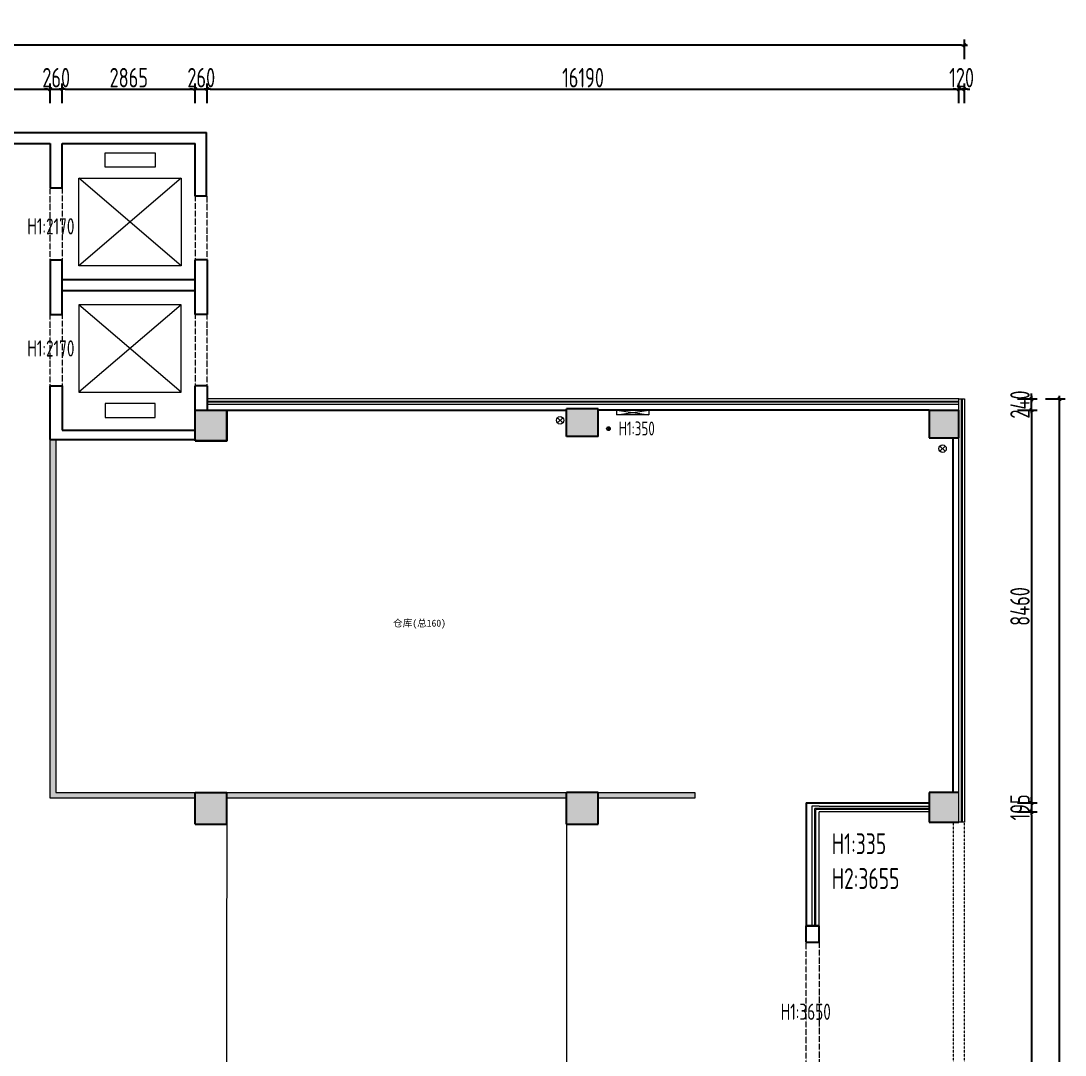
# Model space of a CAD drawing. Header units: millimetres. Extents: x 591722 to 1211798, y -167163 to 126727.
# Drawn here: x 631162 to 653658, y 104447 to 126727 of the extents above; entities that cross this region are included whole.
import ezdxf

# ---------------------------------------------------------------- set-up
doc = ezdxf.new("R2010")
doc.units = ezdxf.units.MM
doc.header["$LTSCALE"] = 0.5
doc.header["$PDMODE"] = 35
doc.linetypes.add('ACAD_ISO03W100', pattern=[30, 12, -18])
doc.linetypes.add('HIDDEN', pattern=[0.375, 0.25, -0.125])
doc.layers.get('Defpoints').update_dxf_attribs({"color": 8})
for name, color, linetype in [('COL-FILL', 8, 'Continuous'), ('COLUMN', 4, 'Continuous'), ('DOOR', 60, 'Continuous'), ('DOTE', 136, 'Continuous'), ('EL-TEXT', 50, 'Continuous'), ('FF-PLANTS', 86, 'Continuous'), ('FF-TEXT', 50, 'Continuous'), ('RC-FIN', 30, 'Continuous'), ('RC-TEXT', 50, 'Continuous')]:
    doc.layers.add(name, color=color, linetype=linetype)
doc.layers.add('WALL', color=160, linetype='Continuous', lineweight=20)
doc.layers.add('WINDOW', color=12, linetype='Continuous', lineweight=9)
doc.styles.add('CCD-DIM', font='archs.shx', dxfattribs={"width": 0.8})
doc.styles.add('CCD_DIM', font='archs.shx', dxfattribs={"width": 0.8})
doc.styles.add('宋体', font='NSimSun.ttf')
doc.dimstyles.new('CCD_DIM_60', dxfattribs={"dimscale": 60, "dimtxt": 7, "dimasz": 1, "dimexe": 2, "dimexo": 2, "dimtad": 1, "dimdec": 0, "dimdsep": 46, "dimtxsty": 'CCD_DIM', "dimblk1": 'CCD', "dimblk2": 'CCD', "dimsah": 1, "dimcen": 0.3, "dimclrd": 44, "dimclre": 44, "dimclrt": 50, "dimadec": 1, "dimazin": 2, "dimtfac": 1, "dimtdec": 0, "dimtix": 1, "dimtmove": 2, "dimatfit": 3, "dimfxl": 5, "dimfxlon": 1, "dimtolj": 1, "dimarcsym": 0})

# ---------------------------------------------------------------- blocks, each defined once
blk = doc.blocks.new('CCD')
at = {"color": 50, "linetype": 'ByBlock'}
blk.add_line((-1.09, 0), (1.09, 0), dxfattribs=at)
at = {"color": 50, "linetype": 'Continuous', "const_width": 0.608}
blk.add_lwpolyline([(0.61, 0.61), (-0.61, -0.61)], dxfattribs=at)
blk = doc.blocks.new('*D259')
at = {"layer": 'Defpoints', "color": 0, "lineweight": 9, "transparency": 16777216}
for p in [(651368, 118582), (652933, 118582), (651368, 118342)]:
    blk.add_point(p, dxfattribs=at)
at = {"layer": 'RC-TEXT', "color": 44, "lineweight": -2, "transparency": 16777216}
for p, q in [((652633, 118582), (653053, 118582)), ((652933, 118642), (652933, 118702)), ((652933, 118342), (652933, 118582)), ((652633, 118342), (653053, 118342)), ((652933, 118282), (652933, 118222))]:
    blk.add_line(p, q, dxfattribs=at)
at = {"layer": 'RC-TEXT', "color": 44, "lineweight": -2, "transparency": 16777216, "xscale": 60, "yscale": 60, "zscale": 60}
for p, rotation in [((652933, 118582), 270), ((652933, 118342), 90)]:
    blk.add_blockref('CCD', p, dxfattribs=dict(at, rotation=rotation))
at = {"layer": 'RC-TEXT', "color": 50, "lineweight": -2, "transparency": 16777216, "insert": (652685, 118462), "char_height": 420, "attachment_point": 5, "rotation": 90, "style": 'CCD_DIM'}
blk.add_mtext('\\A1;240', dxfattribs=at)
blk = doc.blocks.new('*D233')
at = {"layer": 'Defpoints', "color": 0, "lineweight": 9, "transparency": 16777216}
for p in [(651488, 118582), (653538, 118582), (635078, 80072)]:
    blk.add_point(p, dxfattribs=at)
at = {"layer": 'RC-TEXT', "color": 44, "lineweight": -2, "transparency": 16777216}
for p, q in [((653238, 118582), (653658, 118582)), ((653538, 80132), (653538, 118522)), ((653238, 80072), (653658, 80072))]:
    blk.add_line(p, q, dxfattribs=at)
at = {"layer": 'RC-TEXT', "color": 44, "lineweight": -2, "transparency": 16777216, "xscale": 60, "yscale": 60, "zscale": 60}
for p, rotation in [((653538, 118582), 90), ((653538, 80072), 270)]:
    blk.add_blockref('CCD', p, dxfattribs=dict(at, rotation=rotation))
at = {"layer": 'RC-TEXT', "color": 50, "lineweight": -2, "transparency": 16777216, "insert": (653290, 99327), "char_height": 420, "attachment_point": 5, "rotation": 90, "style": 'CCD_DIM'}
blk.add_mtext('\\A1;38510', dxfattribs=at)
blk = doc.blocks.new('*D278')
at = {"layer": 'Defpoints', "color": 0, "lineweight": 9, "transparency": 16777216}
for p in [(634918, 125257), (632053, 120402), (634918, 120402)]:
    blk.add_point(p, dxfattribs=at)
at = {"layer": 'RC-TEXT', "color": 44, "lineweight": -2, "transparency": 16777216}
for p, q in [((632053, 124957), (632053, 125377)), ((634918, 124957), (634918, 125377)), ((632113, 125257), (634858, 125257))]:
    blk.add_line(p, q, dxfattribs=at)
at = {"layer": 'RC-TEXT', "color": 44, "lineweight": -2, "transparency": 16777216, "xscale": 60, "yscale": 60, "zscale": 60, "rotation": 180}
blk.add_blockref('CCD', (632053, 125257), dxfattribs=at)
at = {"layer": 'RC-TEXT', "color": 44, "lineweight": -2, "transparency": 16777216, "xscale": 60, "yscale": 60, "zscale": 60}
blk.add_blockref('CCD', (634918, 125257), dxfattribs=at)
at = {"layer": 'RC-TEXT', "color": 50, "lineweight": -2, "transparency": 16777216, "insert": (633486, 125504), "char_height": 420, "attachment_point": 5, "style": 'CCD_DIM'}
blk.add_mtext('\\A1;2865', dxfattribs=at)
blk = doc.blocks.new('*D249')
at = {"layer": 'Defpoints', "color": 0, "lineweight": 9, "transparency": 16777216}
for p in [(594888, 126204), (594888, 118622), (651488, 118582)]:
    blk.add_point(p, dxfattribs=at)
at = {"layer": 'RC-TEXT', "color": 44, "lineweight": -2, "transparency": 16777216}
for p, q in [((594888, 125904), (594888, 126324)), ((651428, 126204), (594948, 126204)), ((651488, 125904), (651488, 126324))]:
    blk.add_line(p, q, dxfattribs=at)
at = {"layer": 'RC-TEXT', "color": 44, "lineweight": -2, "transparency": 16777216, "xscale": 60, "yscale": 60, "zscale": 60, "rotation": 180}
blk.add_blockref('CCD', (594888, 126204), dxfattribs=at)
at = {"layer": 'RC-TEXT', "color": 44, "lineweight": -2, "transparency": 16777216, "xscale": 60, "yscale": 60, "zscale": 60}
blk.add_blockref('CCD', (651488, 126204), dxfattribs=at)
at = {"layer": 'RC-TEXT', "color": 50, "lineweight": -2, "transparency": 16777216, "insert": (623188, 126452), "char_height": 420, "attachment_point": 5, "style": 'CCD_DIM'}
blk.add_mtext('\\A1;56600', dxfattribs=at)
blk = doc.blocks.new('*D286')
at = {"layer": 'Defpoints', "color": 0, "lineweight": 9, "transparency": 16777216}
for p in [(635178, 125257), (634918, 120402), (635178, 120402)]:
    blk.add_point(p, dxfattribs=at)
at = {"layer": 'RC-TEXT', "color": 44, "lineweight": -2, "transparency": 16777216}
for p, q in [((634918, 124957), (634918, 125377)), ((635178, 124957), (635178, 125377)), ((634858, 125257), (634798, 125257)), ((634918, 125257), (635178, 125257)), ((635238, 125257), (635298, 125257))]:
    blk.add_line(p, q, dxfattribs=at)
at = {"layer": 'RC-TEXT', "color": 44, "lineweight": -2, "transparency": 16777216, "xscale": 60, "yscale": 60, "zscale": 60}
blk.add_blockref('CCD', (634918, 125257), dxfattribs=at)
at = {"layer": 'RC-TEXT', "color": 44, "lineweight": -2, "transparency": 16777216, "xscale": 60, "yscale": 60, "zscale": 60, "rotation": 180}
blk.add_blockref('CCD', (635178, 125257), dxfattribs=at)
at = {"layer": 'RC-TEXT', "color": 50, "lineweight": -2, "transparency": 16777216, "insert": (635048, 125504), "char_height": 420, "attachment_point": 5, "style": 'CCD_DIM'}
blk.add_mtext('\\A1;260', dxfattribs=at)
blk = doc.blocks.new('*D292')
at = {"layer": 'Defpoints', "color": 0, "lineweight": 9, "transparency": 16777216}
for p in [(632053, 125257), (631793, 120402), (632053, 120402)]:
    blk.add_point(p, dxfattribs=at)
at = {"layer": 'RC-TEXT', "color": 44, "lineweight": -2, "transparency": 16777216}
for p, q in [((631793, 124957), (631793, 125377)), ((632053, 124957), (632053, 125377)), ((631733, 125257), (631673, 125257)), ((631793, 125257), (632053, 125257)), ((632113, 125257), (632173, 125257))]:
    blk.add_line(p, q, dxfattribs=at)
at = {"layer": 'RC-TEXT', "color": 44, "lineweight": -2, "transparency": 16777216, "xscale": 60, "yscale": 60, "zscale": 60}
blk.add_blockref('CCD', (631793, 125257), dxfattribs=at)
at = {"layer": 'RC-TEXT', "color": 44, "lineweight": -2, "transparency": 16777216, "xscale": 60, "yscale": 60, "zscale": 60, "rotation": 180}
blk.add_blockref('CCD', (632053, 125257), dxfattribs=at)
at = {"layer": 'RC-TEXT', "color": 50, "lineweight": -2, "transparency": 16777216, "insert": (631923, 125504), "char_height": 420, "attachment_point": 5, "style": 'CCD_DIM'}
blk.add_mtext('\\A1;260', dxfattribs=at)
blk = doc.blocks.new('*D295')
at = {"layer": 'Defpoints', "color": 0, "lineweight": 9, "transparency": 16777216}
for p in [(631793, 125257), (627393, 120554), (631793, 120402)]:
    blk.add_point(p, dxfattribs=at)
at = {"layer": 'RC-TEXT', "color": 44, "lineweight": -2, "transparency": 16777216}
for p, q in [((627393, 124957), (627393, 125377)), ((631793, 124957), (631793, 125377)), ((627453, 125257), (631733, 125257))]:
    blk.add_line(p, q, dxfattribs=at)
at = {"layer": 'RC-TEXT', "color": 44, "lineweight": -2, "transparency": 16777216, "xscale": 60, "yscale": 60, "zscale": 60, "rotation": 180}
blk.add_blockref('CCD', (627393, 125257), dxfattribs=at)
at = {"layer": 'RC-TEXT', "color": 44, "lineweight": -2, "transparency": 16777216, "xscale": 60, "yscale": 60, "zscale": 60}
blk.add_blockref('CCD', (631793, 125257), dxfattribs=at)
at = {"layer": 'RC-TEXT', "color": 50, "lineweight": -2, "transparency": 16777216, "insert": (629593, 125504), "char_height": 420, "attachment_point": 5, "style": 'CCD_DIM'}
blk.add_mtext('\\A1;4400', dxfattribs=at)
blk = doc.blocks.new('*D296')
at = {"layer": 'Defpoints', "color": 0, "lineweight": 9, "transparency": 16777216}
for p in [(651488, 125257), (651488, 118582), (651368, 118342)]:
    blk.add_point(p, dxfattribs=at)
at = {"layer": 'RC-TEXT', "color": 44, "lineweight": -2, "transparency": 16777216}
for p, q in [((651368, 124957), (651368, 125377)), ((651488, 124957), (651488, 125377)), ((651308, 125257), (651248, 125257)), ((651368, 125257), (651488, 125257)), ((651548, 125257), (651608, 125257))]:
    blk.add_line(p, q, dxfattribs=at)
at = {"layer": 'RC-TEXT', "color": 44, "lineweight": -2, "transparency": 16777216, "xscale": 60, "yscale": 60, "zscale": 60}
blk.add_blockref('CCD', (651368, 125257), dxfattribs=at)
at = {"layer": 'RC-TEXT', "color": 44, "lineweight": -2, "transparency": 16777216, "xscale": 60, "yscale": 60, "zscale": 60, "rotation": 180}
blk.add_blockref('CCD', (651488, 125257), dxfattribs=at)
at = {"layer": 'RC-TEXT', "color": 50, "lineweight": -2, "transparency": 16777216, "insert": (651428, 125504), "char_height": 420, "attachment_point": 5, "style": 'CCD_DIM'}
blk.add_mtext('\\A1;120', dxfattribs=at)
blk = doc.blocks.new('*D297')
at = {"layer": 'Defpoints', "color": 0, "lineweight": 9, "transparency": 16777216}
for p in [(651368, 125257), (635178, 120402), (651368, 118342)]:
    blk.add_point(p, dxfattribs=at)
at = {"layer": 'RC-TEXT', "color": 44, "lineweight": -2, "transparency": 16777216}
for p, q in [((635178, 124957), (635178, 125377)), ((651368, 124957), (651368, 125377)), ((635238, 125257), (651308, 125257))]:
    blk.add_line(p, q, dxfattribs=at)
at = {"layer": 'RC-TEXT', "color": 44, "lineweight": -2, "transparency": 16777216, "xscale": 60, "yscale": 60, "zscale": 60, "rotation": 180}
blk.add_blockref('CCD', (635178, 125257), dxfattribs=at)
at = {"layer": 'RC-TEXT', "color": 44, "lineweight": -2, "transparency": 16777216, "xscale": 60, "yscale": 60, "zscale": 60}
blk.add_blockref('CCD', (651368, 125257), dxfattribs=at)
at = {"layer": 'RC-TEXT', "color": 50, "lineweight": -2, "transparency": 16777216, "insert": (643273, 125504), "char_height": 420, "attachment_point": 5, "style": 'CCD_DIM'}
blk.add_mtext('\\A1;16190', dxfattribs=at)
blk = doc.blocks.new('*D298')
at = {"layer": 'Defpoints', "color": 0, "lineweight": 9, "transparency": 16777216}
for p in [(650728, 109882), (650728, 109687), (652933, 109687)]:
    blk.add_point(p, dxfattribs=at)
at = {"layer": 'RC-TEXT', "color": 44, "lineweight": -2, "transparency": 16777216}
for p, q in [((652633, 109882), (653053, 109882)), ((652933, 109942), (652933, 110002)), ((652933, 109882), (652933, 109687)), ((652633, 109687), (653053, 109687)), ((652933, 109627), (652933, 109567))]:
    blk.add_line(p, q, dxfattribs=at)
at = {"layer": 'RC-TEXT', "color": 44, "lineweight": -2, "transparency": 16777216, "xscale": 60, "yscale": 60, "zscale": 60}
for p, rotation in [((652933, 109882), 270), ((652933, 109687), 90)]:
    blk.add_blockref('CCD', p, dxfattribs=dict(at, rotation=rotation))
at = {"layer": 'RC-TEXT', "color": 50, "lineweight": -2, "transparency": 16777216, "insert": (652685, 109785), "char_height": 420, "attachment_point": 5, "rotation": 90, "style": 'CCD_DIM'}
blk.add_mtext('\\A1;195', dxfattribs=at)
blk = doc.blocks.new('*D300')
at = {"layer": 'Defpoints', "color": 0, "lineweight": 9, "transparency": 16777216}
for p in [(651368, 118342), (650728, 109882), (652933, 109882)]:
    blk.add_point(p, dxfattribs=at)
at = {"layer": 'RC-TEXT', "color": 44, "lineweight": -2, "transparency": 16777216}
for p, q in [((652633, 118342), (653053, 118342)), ((652933, 118282), (652933, 109942)), ((652633, 109882), (653053, 109882))]:
    blk.add_line(p, q, dxfattribs=at)
at = {"layer": 'RC-TEXT', "color": 44, "lineweight": -2, "transparency": 16777216, "xscale": 60, "yscale": 60, "zscale": 60}
for p, rotation in [((652933, 118342), 90), ((652933, 109882), 270)]:
    blk.add_blockref('CCD', p, dxfattribs=dict(at, rotation=rotation))
at = {"layer": 'RC-TEXT', "color": 50, "lineweight": -2, "transparency": 16777216, "insert": (652685, 114112), "char_height": 420, "attachment_point": 5, "rotation": 90, "style": 'CCD_DIM'}
blk.add_mtext('\\A1;8460', dxfattribs=at)
blk = doc.blocks.new('*D302')
at = {"layer": 'Defpoints', "color": 0, "lineweight": 9, "transparency": 16777216}
for p in [(650728, 109687), (650728, 92822), (652933, 92822)]:
    blk.add_point(p, dxfattribs=at)
at = {"layer": 'RC-TEXT', "color": 44, "lineweight": -2, "transparency": 16777216}
for p, q in [((652633, 109687), (653053, 109687)), ((652933, 109627), (652933, 92882)), ((652633, 92822), (653053, 92822))]:
    blk.add_line(p, q, dxfattribs=at)
at = {"layer": 'RC-TEXT', "color": 44, "lineweight": -2, "transparency": 16777216, "xscale": 60, "yscale": 60, "zscale": 60}
for p, rotation in [((652933, 109687), 90), ((652933, 92822), 270)]:
    blk.add_blockref('CCD', p, dxfattribs=dict(at, rotation=rotation))
at = {"layer": 'RC-TEXT', "color": 50, "lineweight": -2, "transparency": 16777216, "insert": (652685, 101255), "char_height": 420, "attachment_point": 5, "rotation": 90, "style": 'CCD_DIM'}
blk.add_mtext('\\A1;16865', dxfattribs=at)

msp = doc.modelspace()

# ---------------------------------------------------------------- hatches: boundary and pattern name
at = {"layer": 'COL-FILL', "lineweight": 5}
h = msp.add_hatch(color=250, dxfattribs=at)
h.dxf.hatch_style = 1
h.paths.add_polyline_path([(619628.3, 118382.5), (618948.3, 118382.5), (618948.3, 117652.5), (619628.3, 117652.5)])
h.paths.add_polyline_path([(627628.3, 118082.5), (627618.3, 118082.5), (627618.3, 118382.5), (627393.3, 118382.5), (626878.3, 118382.5), (626878.3, 117652.5), (627628.3, 117652.5)])
h.paths.add_polyline_path([(635598.3, 118342.5), (634918.3, 118342.5), (634918.3, 117682.5), (635598.3, 117682.5)])
h.paths.add_polyline_path([(619628.3, 110102.5), (618948.3, 110102.5), (618948.3, 109422.5), (619628.3, 109422.5)])
h.paths.add_polyline_path([(627628.3, 110102.5), (626898.3, 110102.5), (626898.3, 109362.5), (627628.3, 109362.5)])
h.paths.add_polyline_path([(635598.3, 110102.5), (634918.3, 110102.5), (634918.3, 109422.5), (635598.3, 109422.5)])
h = msp.add_hatch(color=250, dxfattribs=at)
h.dxf.hatch_style = 1
h.paths.add_polyline_path([(651368.3, 118342.5), (650728.3, 118342.5), (650728.3, 117742.5), (651368.3, 117742.5)])
h.paths.add_polyline_path([(643598.3, 118372.5), (642918.3, 118372.5), (642918.3, 117772.5), (643598.3, 117772.5)])
h.paths.add_polyline_path([(643598.3, 110102.5), (642918.3, 110102.5), (642918.3, 109422.5), (643598.3, 109422.5)])
h.paths.add_polyline_path([(651368.3, 110102.5), (651248.3, 110102.5), (650728.3, 110102.5), (650728.3, 109462.5), (651368.3, 109462.5)])
at = {"layer": 'FF-PLANTS', "lineweight": 5}
h = msp.add_hatch(dxfattribs=at)
h.set_pattern_fill('HONEY', color=250, scale=50)
h.paths.add_polyline_path([(622983.3, 116382.5), (622983.3, 116262.5), (626898.3, 116262.5), (626898.3, 110102.5), (627018.3, 110102.5), (627018.3, 116262.5), (627018.3, 116382.5)])
h.paths.add_polyline_path([(627018.3, 109362.5), (626898.3, 109362.5), (626898.3, 107642.2), (627018.3, 107642.2)])
h.paths.add_polyline_path([(627018.3, 106472.2), (627018.3, 106592.2), (626898.3, 106592.2), (622983.3, 106592.2), (622983.3, 106472.2), (626898.3, 106472.2)])
h.paths.add_polyline_path([(626898.3, 101592.5), (627018.3, 101592.5), (627018.3, 105422.2), (626898.3, 105422.2)])
h.paths.add_polyline_path([(627018.3, 100852.5), (626898.3, 100852.5), (626898.3, 96802), (622983.3, 96802), (622983.3, 96682), (627018.3, 96682), (627018.3, 96802)])
h.paths.add_polyline_path([(627628.3, 92532.5), (627628.3, 92412.5), (633868.3, 92412.5), (633868.3, 92532.5)])
h.paths.add_polyline_path([(635038.3, 92412.5), (634918.3, 92412.5), (634918.3, 86062.5), (635038.3, 86062.5)])
h.paths.add_polyline_path([(631913.3, 110102.5), (631913.3, 117712.5), (631793.3, 117712.5), (631793.3, 109982.5), (631913.3, 109982.5), (634918.3, 109982.5), (634918.3, 110102.5)])
h.paths.add_polyline_path([(635598.3, 110102.5), (635598.3, 109982.5), (642918.3, 109982.5), (642918.3, 110102.5)])
h.paths.add_polyline_path([(645678.3, 109982.5), (645678.3, 110102.5), (643598.3, 110102.5), (643598.3, 109982.5)])

# ---------------------------------------------------------------- linework, layer by layer
at = {"layer": 'COLUMN', "color": 1, "lineweight": 9}
for p, q in [((643998.1, 118242.5), (644693.1, 118342.5)), ((643998.1, 118342.5), (644693.1, 118242.5)), ((643790, 117914.1), (643846.5, 117970.8)), ((643846.5, 117914.1), (643790, 117970.8))]:
    msp.add_line(p, q, dxfattribs=at)
at = {"layer": 'COLUMN', "lineweight": 5}
for p, q in [((642721.8, 118179.1), (642834.8, 118065.8)), ((642834.8, 118179.1), (642721.8, 118065.8)), ((650961.8, 117569.1), (651074.8, 117455.8)), ((651074.8, 117569.1), (650961.8, 117455.8))]:
    msp.add_line(p, q, dxfattribs=at)
at = {"layer": 'COLUMN', "color": 1, "lineweight": 9}
msp.add_lwpolyline([(643998.1, 118242.5), (643998.1, 118342.5), (644693.1, 118342.5), (644693.1, 118242.5), (643998.1, 118242.5)], dxfattribs=at)
at = {"layer": 'COLUMN', "lineweight": 5}
for centre in [(642778.3, 118122.5), (651018.3, 117512.5)]:
    msp.add_circle(centre, 80, dxfattribs=at)
at = {"layer": 'COLUMN', "color": 1, "lineweight": 9}
msp.add_circle((643818.3, 117942.5), 40, dxfattribs=at)
at = {"layer": 'DOOR', "color": 8, "linetype": 'ACAD_ISO03W100', "lineweight": 5}
for points in [[(631793.3, 121582.5), (631793.3, 123132.5), (632053.3, 123132.5), (632053.3, 121582.5)], [(635178.3, 121582.5), (635178.3, 122952.5), (634918.3, 122952.5), (634918.3, 121582.5)], [(631793.3, 118867.5), (631793.3, 120402.5), (632053.3, 120402.5), (632053.3, 118867.5)], [(635178.3, 118867.5), (635178.3, 120402.5), (634918.3, 120402.5), (634918.3, 118867.5)], [(648078.3, 103952.5), (648078.3, 106882.5), (648358.3, 106882.5), (648358.3, 103952.5)]]:
    msp.add_lwpolyline(points, close=True, dxfattribs=at)
at = {"layer": 'DOTE', "linetype": 'HIDDEN', "lineweight": 20}
for p, q in [((651248.3, 109462.5), (651248.3, 101592.5)), ((651488.3, 93092.5), (651488.3, 109462.5))]:
    msp.add_line(p, q, dxfattribs=at)
at = {"layer": 'FF-PLANTS', "linetype": 'ByBlock', "lineweight": 9}
msp.add_lwpolyline([(631913.3, 109982.5), (631793.3, 109982.5), (631793.3, 117712.5), (631913.3, 117712.5), (631913.3, 110102.5), (634918.3, 110102.5), (634918.3, 109982.5), (631913.3, 109982.5)], dxfattribs=at)
for points in [[(635598.3, 110102.5), (642918.3, 110102.5), (642918.3, 109982.5), (635598.3, 109982.5)], [(643598.3, 110102.5), (645678.3, 110102.5), (645678.3, 109982.5), (643598.3, 109982.5)]]:
    msp.add_lwpolyline(points, close=True, dxfattribs=at)
at = {"layer": 'RC-FIN', "lineweight": 9}
for points in [[(635598.3, 109982.5), (635558.3, 84122.5)], [(642918.3, 109982.5), (642918.3, 84122.5)]]:
    msp.add_lwpolyline(points, dxfattribs=at)
at = {"layer": 'WALL', "lineweight": -3}
for p, q in [((619183.3, 124322.5), (635158.3, 124322.5)), ((635158.3, 122952.5), (635158.3, 124322.5)), ((627553.3, 124082.5), (631793.3, 124082.5)), ((631793.3, 124082.5), (631793.3, 123132.5)), ((632053.3, 124082.5), (634918.3, 124082.5)), ((632053.3, 123132.5), (632053.3, 124082.5)), ((634918.3, 122952.5), (634918.3, 124082.5)), ((631793.3, 123132.5), (632053.3, 123132.5)), ((635158.3, 122952.5), (634918.3, 122952.5)), ((631793.3, 121582.5), (632053.3, 121582.5)), ((631793.3, 121582.5), (631793.3, 120402.5)), ((632053.3, 120402.5), (632053.3, 121582.5)), ((635178.3, 121582.5), (634918.3, 121582.5)), ((634918.3, 120402.5), (634918.3, 121582.5)), ((635178.3, 121582.5), (635178.3, 120402.5)), ((634918.3, 121152.5), (632053.3, 121152.5)), ((634918.3, 120912.5), (632053.3, 120912.5)), ((631793.3, 120402.5), (632053.3, 120402.5)), ((635178.3, 120402.5), (634918.3, 120402.5)), ((631793.3, 118867.5), (632053.3, 118867.5)), ((631793.3, 117712.5), (631793.3, 118867.5)), ((632053.3, 118867.5), (632053.3, 117912.5)), ((634918.3, 118342.5), (634918.3, 118867.5)), ((635178.3, 118867.5), (634918.3, 118867.5)), ((635178.3, 118867.5), (635178.3, 118342.5)), ((635598.3, 117682.5), (635598.3, 118342.5)), ((635598.3, 118342.5), (642918.3, 118342.5)), ((642918.3, 117772.5), (642918.3, 118372.5)), ((643598.3, 118372.5), (642918.3, 118372.5)), ((643598.3, 117772.5), (643598.3, 118372.5)), ((650728.3, 118342.5), (643598.3, 118342.5)), ((650728.3, 118342.5), (650728.3, 117742.5)), ((650728.3, 118342.5), (651368.3, 118342.5)), ((651368.3, 117742.5), (651368.3, 118342.5)), ((632053.3, 117912.5), (634918.3, 117912.5)), ((631793.3, 117712.5), (634918.3, 117712.5)), ((634918.3, 117712.5), (634918.3, 117682.5)), ((634918.3, 117682.5), (635598.3, 117682.5)), ((643598.3, 117772.5), (642918.3, 117772.5)), ((650728.3, 117742.5), (651368.3, 117742.5)), ((634918.3, 109422.5), (634918.3, 110102.5)), ((634918.3, 110102.5), (635598.3, 110102.5)), ((635598.3, 109422.5), (635598.3, 110102.5)), ((642918.3, 109422.5), (642918.3, 110102.5)), ((643598.3, 110102.5), (642918.3, 110102.5)), ((643598.3, 109422.5), (643598.3, 110102.5)), ((651368.3, 110102.5), (650728.3, 110102.5)), ((650728.3, 110102.5), (650728.3, 109462.5)), ((648078.3, 109882.5), (650728.3, 109882.5)), ((648078.3, 109882.5), (648078.3, 107232.5)), ((634918.3, 109422.5), (635598.3, 109422.5)), ((642918.3, 109422.5), (643598.3, 109422.5)), ((650728.3, 109462.5), (651368.3, 109462.5)), ((648078.3, 106882.5), (648078.3, 107232.5)), ((648358.3, 107232.5), (648078.3, 107232.5)), ((648078.3, 107232.5), (648358.3, 107232.5)), ((648358.3, 106882.5), (648358.3, 107232.5)), ((648078.3, 106882.5), (648358.3, 106882.5))]:
    msp.add_line(p, q, dxfattribs=at)
at = {"layer": 'WALL', "color": 250, "lineweight": 5}
for p, q in [((634618.3, 121452.5), (632413.3, 123337.5)), ((634618.3, 123337.5), (632413.3, 121452.5)), ((634618.3, 120612.5), (632413.3, 118727.5)), ((634618.3, 118727.5), (632413.3, 120612.5))]:
    msp.add_line(p, q, dxfattribs=at)
for points in [[(632976.4, 123579.4), (632976.4, 123881.3), (634055.2, 123881.3), (634055.2, 123579.4)], [(632413.3, 121452.5), (632413.3, 123337.5), (634618.3, 123337.5), (634618.3, 121452.5)], [(632413.3, 120612.5), (632413.3, 118727.5), (634618.3, 118727.5), (634618.3, 120612.5)], [(632976.4, 118485.5), (632976.4, 118183.6), (634055.2, 118183.6), (634055.2, 118485.5)]]:
    msp.add_lwpolyline(points, close=True, dxfattribs=at)
at = {"layer": 'WALL', "lineweight": -3}
msp.add_lwpolyline([(634918.3, 117682.5), (634918.3, 118342.5), (635598.3, 118342.5), (635598.3, 117682.5)], close=True, dxfattribs=at)
msp.add_lwpolyline([(651368.3, 110102.5), (651248.3, 110102.5), (651248.3, 117742.5)], dxfattribs=at)
at = {"layer": 'WINDOW', "linetype": 'ByBlock', "lineweight": 9}
for p, q in [((651418.3, 118582.5), (651418.3, 109462.5)), ((651438.3, 118582.5), (651438.3, 109462.5)), ((635178.3, 118537.5), (651368.3, 118537.5)), ((635178.3, 118517.5), (651368.3, 118517.5)), ((650728.3, 109757.5), (648268.3, 109757.5)), ((648268.3, 107232.5), (648268.3, 109757.5)), ((648288.3, 107232.5), (648288.3, 109737.5)), ((650728.3, 109737.5), (648288.3, 109737.5))]:
    msp.add_line(p, q, dxfattribs=at)
at = {"layer": 'WINDOW', "color": 8, "linetype": 'ByBlock', "lineweight": 9}
for points in [[(651368.3, 118582.5), (651368.3, 118582.5), (635178.3, 118582.5), (635178.3, 118472.5), (651368.3, 118472.5)], [(651368.3, 118582.5), (651488.3, 118582.5), (651488.3, 109462.5), (651368.3, 109462.5), (651368.3, 118582.5)], [(648358.3, 109807.5), (648198.3, 109807.5), (648198.3, 107232.5), (648358.3, 107232.5), (648358.3, 109687.5)], [(648358.3, 109807.5), (650728.3, 109807.5), (650728.3, 109687.5), (648358.3, 109687.5)]]:
    msp.add_lwpolyline(points, dxfattribs=at)

# ---------------------------------------------------------------- texts
at = {"layer": 'EL-TEXT', "lineweight": -2, "attachment_point": 1, "style": 'CCD-DIM'}
for s, insert, char_height in [('H1:2170', (631300, 122476.4), 350), ('H1:2170', (631300, 119846.4), 350), ('H1:350', (644040, 118096.4), 300), ('H1:335\\PH2:3655', (648630, 109226.4), 450), ('H1:3650', (647530, 105556.4), 350)]:
    msp.add_mtext_dynamic_manual_height_columns(s, width=3442.358, gutter_width=375, heights=[0], dxfattribs=dict(at, insert=insert, char_height=char_height))
at = {"layer": 'FF-TEXT', "style": '宋体'}
msp.add_text('仓库(总160)', height=151.88, dxfattribs=at).set_placement((639180.7, 113676.5))

# ---------------------------------------------------------------- dimensions: what is measured, and where the dimension line sits
at = {"layer": 'RC-TEXT', "lineweight": -2}
for base, p1, p2, picture, middle in [((594888.3, 126204.3), (651488.3, 118582.5), (594888.3, 118622.5), '*D249', (623188.3, 126451.8)), ((631793.3, 125256.8), (627393.3, 120553.6), (631793.3, 120402.5), '*D295', (629593.3, 125504.3)), ((632053.3, 125256.8), (631793.3, 120402.5), (632053.3, 120402.5), '*D292', (631923.3, 125504.3)), ((634918.3, 125256.8), (632053.3, 120402.5), (634918.3, 120402.5), '*D278', (633485.8, 125504.3)), ((635178.3, 125256.8), (634918.3, 120402.5), (635178.3, 120402.5), '*D286', (635048.3, 125504.3)), ((651368.3, 125256.8), (635178.3, 120402.5), (651368.3, 118342.5), '*D297', (643273.3, 125504.3)), ((651488.3, 125256.8), (651368.3, 118342.5), (651488.3, 118582.5), '*D296', (651428.3, 125504.3))]:
    dim = msp.add_linear_dim(base=base, p1=p1, p2=p2, dimstyle='CCD_DIM_60', dxfattribs=at)
    dim.commit()
    dim.dimension.update_dxf_attribs({"geometry": picture, "text_midpoint": middle})
for base, p1, p2, picture, middle in [((652932.7, 118582.5), (651368.3, 118342.5), (651368.3, 118582.5), '*D259', (652685.2, 118462.5)), ((653537.7, 118582.5), (635078.3, 80072.5), (651488.3, 118582.5), '*D233', (653290.2, 99327.5)), ((652932.7, 109882.5), (651368.3, 118342.5), (650728.3, 109882.5), '*D300', (652685.2, 114112.5)), ((652932.7, 109687.5), (650728.3, 109882.5), (650728.3, 109687.5), '*D298', (652685.2, 109785)), ((652932.7, 92822.5), (650728.3, 109687.5), (650728.3, 92822.5), '*D302', (652685.2, 101255))]:
    dim = msp.add_linear_dim(base=base, p1=p1, p2=p2, angle=90, dimstyle='CCD_DIM_60', dxfattribs=at)
    dim.commit()
    dim.dimension.update_dxf_attribs({"geometry": picture, "text_midpoint": middle})

doc.saveas('drawing.dxf')
